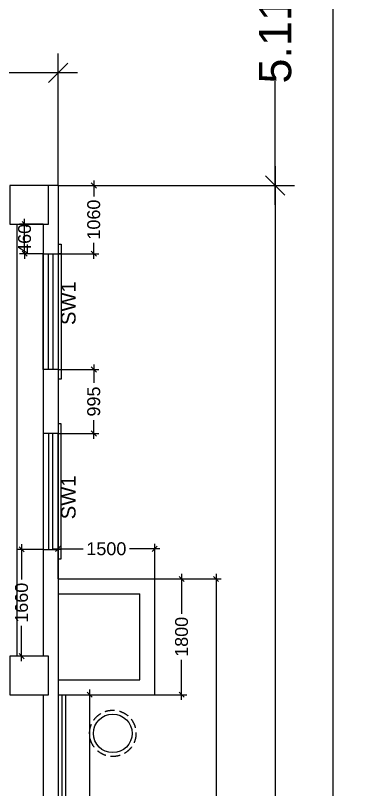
# Model space of a CAD drawing. Extents: x 7620542 to 7843793, y -6476226 to -6093835.
# Drawn here: x 7760779 to 7766195, y -6387493 to -6375462 of the extents above; entities that cross this region are included whole.
import ezdxf
from ezdxf.enums import TextEntityAlignment as Align

# ---------------------------------------------------------------- set-up
doc = ezdxf.new("R2010")
doc.units = 0
doc.header["$LTSCALE"] = 600
doc.header["$MEASUREMENT"] = 0
doc.header["$PDMODE"] = 35
doc.linetypes.add('HIDDEN', pattern=[0.375, 0.25, -0.125])
doc.layers.get('0').update_dxf_attribs({"linetype": 'CONTINUOUS'})
doc.layers.get('Defpoints').update_dxf_attribs({"linetype": 'CONTINUOUS'})
for name, color, linetype in [('DIM', 8, 'CONTINUOUS'), ('DIM-TEXT', 8, 'CONTINUOUS'), ('Ele Proje.', 7, 'CONTINUOUS'), ('Ele. Proj', 7, 'CONTINUOUS'), ('joinery', 7, 'CONTINUOUS'), ('JW', 8, 'CONTINUOUS'), ('LA-column', 3, 'CONTINUOUS'), ('Railing', 21, 'CONTINUOUS'), ('Walls', 7, 'CONTINUOUS'), ('WIN', 151, 'CONTINUOUS'), ('Working Dim', 5, 'CONTINUOUS')]:
    doc.layers.add(name, color=color, linetype=linetype)
doc.styles.add('ari', font='arial.ttf')
doc.styles.add('RT', font='romant.shx')
doc.styles.get("Standard").update_dxf_attribs({"font": 'romans.shx'})
doc.dimstyles.new('int. dim', dxfattribs={"dimtxt": 450, "dimasz": 80, "dimexe": 80, "dimexo": 0, "dimgap": 70, "dimtad": 0, "dimdec": 0, "dimzin": 12, "dimdsep": 46, "dimtxsty": 'ari', "dimblk": 'OBLIQUE', "dimcen": 2, "dimdle": 80, "dimclrd": 256, "dimclre": 256, "dimclrt": 6, "dimadec": 0, "dimazin": 0, "dimtfac": 1, "dimtdec": 0, "dimtix": 1, "dimtmove": 2, "dimatfit": 3, "dimfxl": 1, "dimtolj": 1, "dimtzin": 0, "dimlwd": -1, "dimlwe": -1, "dimarcsym": 0})
doc.dimstyles.new('STANDARD$0', dxfattribs={"dimscale": 0, "dimtxt": 150, "dimasz": 125, "dimexe": 0.75, "dimexo": 1, "dimgap": 25, "dimtad": 1, "dimdec": 0, "dimdsep": 46, "dimtxsty": 'Standard', "dimblk1": 'DOT', "dimblk2": 'DOT', "dimsah": 1, "dimcen": 2.5, "dimclrd": 1, "dimclre": 1, "dimclrt": 3, "dimadec": 0, "dimazin": 0, "dimtfac": 1, "dimtdec": 0, "dimtmove": 0, "dimatfit": 3, "dimldrblk": 'DOT', "dimfxl": 1, "dimtolj": 1, "dimtzin": 0, "dimarcsym": 0})
doc.dimstyles.new('TEXT', dxfattribs={"dimscale": 0, "dimtxt": 600, "dimasz": 300, "dimexe": 300, "dimexo": 30, "dimgap": 50, "dimtad": 0, "dimdec": 0, "dimzin": 0, "dimdsep": 46, "dimtxsty": 'RT', "dimblk": 'OBLIQUE', "dimcen": 0.09, "dimdle": 300, "dimclrd": 256, "dimclre": 256, "dimclrt": 170, "dimadec": 0, "dimazin": 0, "dimtfac": 1, "dimtdec": 0, "dimtofl": 0, "dimtmove": 2, "dimatfit": 3, "dimfxl": 1, "dimfrac": 2, "dimtolj": 1, "dimtzin": 0, "dimlwd": -1, "dimlwe": -1, "dimarcsym": 0})

# ---------------------------------------------------------------- blocks, each defined once
blk = doc.blocks.new('_Oblique')
at = {"color": 0, "linetype": 'ByBlock', "lineweight": -2}
blk.add_line((-0.5, -0.5), (0.5, 0.5), dxfattribs=at)
blk = doc.blocks.new('*D838')
at = {"layer": 'Defpoints', "color": 0, "linetype": 'Continuous', "transparency": 16777216}
for p in [(7720379, -6376355), (7720379, -6378025, 0), (7761439, -6378105, -23)]:
    blk.add_point(p, dxfattribs=at)
at = {"layer": 'DIM-TEXT', "transparency": 16777216}
for p, q in [((7720379, -6378025), (7720379, -6376055)), ((7761439, -6378105), (7761439, -6376055)), ((7720079, -6376355), (7731290, -6376355)), ((7761739, -6376355), (7750528, -6376355))]:
    blk.add_line(p, q, dxfattribs=at)
at = {"layer": 'DIM-TEXT', "linetype": 'Continuous', "transparency": 16777216, "xscale": 300, "yscale": 300, "zscale": 300, "rotation": 180}
blk.add_blockref('_Oblique', (7720379, -6376355), dxfattribs=at)
at = {"layer": 'DIM-TEXT', "linetype": 'Continuous', "transparency": 16777216, "xscale": 300, "yscale": 300, "zscale": 300}
blk.add_blockref('_Oblique', (7761439, -6376355), dxfattribs=at)
at = {"layer": 'DIM-TEXT', "color": 170, "linetype": 'Continuous', "transparency": 16777216, "insert": (7740909, -6376355), "char_height": 750, "attachment_point": 5, "style": 'ari'}
blk.add_mtext('\\A1;{\\H1.067x;GENERAL MEDICINE DEPT. ROOMS}', dxfattribs=at)
blk = doc.blocks.new('*D839')
at = {"layer": 'Defpoints', "color": 0, "linetype": 'Continuous', "transparency": 16777216}
for p in [(7761439, -6372996), (7720379, -6373226, 0), (7720379, -6374086)]:
    blk.add_point(p, dxfattribs=at)
at = {"layer": 'DIM-TEXT', "transparency": 16777216}
for p, q in [((7761439, -6372996), (7761439, -6374386)), ((7720379, -6373226), (7720379, -6374386)), ((7720079, -6374086), (7736024, -6374086)), ((7761739, -6374086), (7745794, -6374086))]:
    blk.add_line(p, q, dxfattribs=at)
at = {"layer": 'DIM-TEXT', "linetype": 'Continuous', "transparency": 16777216, "xscale": 300, "yscale": 300, "zscale": 300, "rotation": 180}
blk.add_blockref('_Oblique', (7720379, -6374086), dxfattribs=at)
at = {"layer": 'DIM-TEXT', "linetype": 'Continuous', "transparency": 16777216, "xscale": 300, "yscale": 300, "zscale": 300}
blk.add_blockref('_Oblique', (7761439, -6374086), dxfattribs=at)
at = {"layer": 'DIM-TEXT', "color": 170, "linetype": 'Continuous', "transparency": 16777216, "insert": (7740909, -6374086), "char_height": 750, "attachment_point": 5, "style": 'ari'}
blk.add_mtext('\\A1;{\\H1.067x; I.C.C.U - (20 Beds)}', dxfattribs=at)
blk = doc.blocks.new('*D844')
at = {"layer": 'Defpoints', "color": 0, "transparency": 16777216}
for p in [(7761439, -6372996, 8), (7761439, -6378105), (7764811, -6378105)]:
    blk.add_point(p, dxfattribs=at)
at = {"layer": 'DIM', "color": 8, "transparency": 16777216}
for p, q in [((7764811, -6372696), (7764811, -6374616)), ((7761439, -6372996), (7765111, -6372996)), ((7764811, -6378405), (7764811, -6376485)), ((7761439, -6378105), (7765111, -6378105))]:
    blk.add_line(p, q, dxfattribs=at)
at = {"layer": 'DIM', "color": 8, "transparency": 16777216, "xscale": 300, "yscale": 300, "zscale": 300}
for p, rotation in [((7764811, -6372996), 90), ((7764811, -6378105), 270)]:
    blk.add_blockref('_Oblique', p, dxfattribs=dict(at, rotation=rotation))
at = {"layer": 'DIM', "color": 7, "transparency": 16777216, "insert": (7764811, -6375550), "char_height": 500, "attachment_point": 5, "rotation": 90, "style": 'ari'}
blk.add_mtext('\\A1;5.11m', dxfattribs=at)
blk = doc.blocks.new('*D873')
at = {"layer": 'Defpoints', "color": 0, "transparency": 16777216}
for p in [(7761439, -6337165, 1), (7761439, -6454874), (7765703, -6454874)]:
    blk.add_point(p, dxfattribs=at)
at = {"layer": 'DIM', "color": 8, "transparency": 16777216}
for p, q in [((7765703, -6336865), (7765703, -6394071)), ((7761439, -6337165), (7766003, -6337165)), ((7765703, -6455174), (7765703, -6397969)), ((7761439, -6454874), (7766003, -6454874))]:
    blk.add_line(p, q, dxfattribs=at)
at = {"layer": 'DIM', "color": 8, "transparency": 16777216, "xscale": 300, "yscale": 300, "zscale": 300}
for p, rotation in [((7765703, -6337165), 90), ((7765703, -6454874), 270)]:
    blk.add_blockref('_Oblique', p, dxfattribs=dict(at, rotation=rotation))
at = {"layer": 'DIM', "color": 7, "transparency": 16777216, "insert": (7765703, -6396020), "char_height": 750, "attachment_point": 5, "rotation": 90, "style": 'ari'}
blk.add_mtext('\\A1;117.71m', dxfattribs=at)
blk = doc.blocks.new('*D874')
at = {"layer": 'Defpoints', "color": 0, "transparency": 16777216}
for p in [(7761439, -6378105, 3), (7764811, -6378105), (7761439, -6413785, 3)]:
    blk.add_point(p, dxfattribs=at)
at = {"layer": 'DIM', "color": 8, "transparency": 16777216}
for p, q in [((7764811, -6377805), (7764811, -6394252)), ((7761439, -6378105), (7765111, -6378105)), ((7764811, -6414085), (7764811, -6397637)), ((7761439, -6413785), (7765111, -6413785))]:
    blk.add_line(p, q, dxfattribs=at)
at = {"layer": 'DIM', "color": 8, "transparency": 16777216, "xscale": 300, "yscale": 300, "zscale": 300}
for p, rotation in [((7764811, -6378105), 90), ((7764811, -6413785), 270)]:
    blk.add_blockref('_Oblique', p, dxfattribs=dict(at, rotation=rotation))
at = {"layer": 'DIM', "color": 7, "transparency": 16777216, "insert": (7764811, -6395945), "char_height": 750, "attachment_point": 5, "rotation": 90, "style": 'ari'}
blk.add_mtext('\\A1;35.68m', dxfattribs=at)
blk = doc.blocks.new('*D1978')
at = {"layer": 'Defpoints', "color": 0, "transparency": 16777216}
for p in [(7762939, -6383752), (7761439, -6384220), (7762939, -6384220)]:
    blk.add_point(p, dxfattribs=at)
at = {"layer": 'Working Dim', "transparency": 16777216}
for p, q in [((7761439, -6384220), (7761439, -6383672)), ((7762939, -6384220), (7762939, -6383672)), ((7761359, -6383752), (7761830, -6383752)), ((7763019, -6383752), (7762548, -6383752))]:
    blk.add_line(p, q, dxfattribs=at)
at = {"layer": 'Working Dim', "transparency": 16777216, "xscale": 80, "yscale": 80, "zscale": 80, "rotation": 180}
blk.add_blockref('_Oblique', (7761439, -6383752), dxfattribs=at)
at = {"layer": 'Working Dim', "transparency": 16777216, "xscale": 80, "yscale": 80, "zscale": 80}
blk.add_blockref('_Oblique', (7762939, -6383752), dxfattribs=at)
at = {"layer": 'Working Dim', "color": 6, "transparency": 16777216, "insert": (7762189, -6383752), "char_height": 200, "attachment_point": 5, "style": 'ari'}
blk.add_mtext('\\A1;1500', dxfattribs=at)
blk = doc.blocks.new('*D1979')
at = {"layer": 'Defpoints', "color": 0, "transparency": 16777216}
for p in [(7762939, -6384220), (7763357, -6384220), (7762939, -6386020)]:
    blk.add_point(p, dxfattribs=at)
at = {"layer": 'Working Dim', "transparency": 16777216}
for p, q in [((7763357, -6384140), (7763357, -6384761)), ((7762939, -6384220), (7763437, -6384220)), ((7763357, -6386100), (7763357, -6385479)), ((7762939, -6386020), (7763437, -6386020))]:
    blk.add_line(p, q, dxfattribs=at)
at = {"layer": 'Working Dim', "transparency": 16777216, "xscale": 80, "yscale": 80, "zscale": 80}
for p, rotation in [((7763357, -6384220), 90), ((7763357, -6386020), 270)]:
    blk.add_blockref('_Oblique', p, dxfattribs=dict(at, rotation=rotation))
at = {"layer": 'Working Dim', "color": 6, "transparency": 16777216, "insert": (7763357, -6385120), "char_height": 200, "attachment_point": 5, "rotation": 90, "style": 'ari'}
blk.add_mtext('\\A1;1800', dxfattribs=at)
blk = doc.blocks.new('*D1985')
at = {"layer": 'Defpoints', "color": 0, "transparency": 16777216}
for p in [(7761554, -6386020, -23), (7761929, -6386020), (7761669, -6392020, -23)]:
    blk.add_point(p, dxfattribs=at)
at = {"layer": 'Working Dim', "transparency": 16777216}
for p, q in [((7761929, -6385940), (7761929, -6388651)), ((7761554, -6386020), (7762009, -6386020)), ((7761929, -6392100), (7761929, -6389389)), ((7761669, -6392020), (7762009, -6392020))]:
    blk.add_line(p, q, dxfattribs=at)
at = {"layer": 'Working Dim', "transparency": 16777216, "xscale": 80, "yscale": 80, "zscale": 80}
for p, rotation in [((7761929, -6386020), 90), ((7761929, -6392020), 270)]:
    blk.add_blockref('_Oblique', p, dxfattribs=dict(at, rotation=rotation))
at = {"layer": 'Working Dim', "color": 6, "transparency": 16777216, "insert": (7761929, -6389020), "char_height": 200, "attachment_point": 5, "rotation": 90, "style": 'ari'}
blk.add_mtext('\\A1;6000', dxfattribs=at)
blk = doc.blocks.new('*D1986')
at = {"layer": 'Defpoints', "color": 0, "transparency": 16777216}
for p in [(7762929, -6384220, -2), (7763892, -6384220), (7762929, -6410670, -70)]:
    blk.add_point(p, dxfattribs=at)
at = {"layer": 'Working Dim', "transparency": 16777216}
for p, q in [((7763892, -6384140), (7763892, -6396997)), ((7762929, -6384220), (7763972, -6384220)), ((7763892, -6410750), (7763892, -6397893)), ((7762929, -6410670), (7763972, -6410670))]:
    blk.add_line(p, q, dxfattribs=at)
at = {"layer": 'Working Dim', "transparency": 16777216, "xscale": 80, "yscale": 80, "zscale": 80}
for p, rotation in [((7763892, -6384220), 90), ((7763892, -6410670), 270)]:
    blk.add_blockref('_Oblique', p, dxfattribs=dict(at, rotation=rotation))
at = {"layer": 'Working Dim', "color": 6, "transparency": 16777216, "insert": (7763892, -6397445), "char_height": 200, "attachment_point": 5, "rotation": 90, "style": 'ari'}
blk.add_mtext('\\A1;26450', dxfattribs=at)
blk = doc.blocks.new('*D1987')
at = {"layer": 'Defpoints', "color": 0, "transparency": 16777216}
for p in [(7761439, -6380965, 3), (7761994, -6380965), (7761439, -6381960, 26)]:
    blk.add_point(p, dxfattribs=at)
at = {"layer": 'Working Dim', "transparency": 16777216}
for p, q in [((7761994, -6380885), (7761994, -6381171)), ((7761439, -6380965), (7762074, -6380965)), ((7761994, -6382040), (7761994, -6381754)), ((7761439, -6381960), (7762074, -6381960))]:
    blk.add_line(p, q, dxfattribs=at)
at = {"layer": 'Working Dim', "transparency": 16777216, "xscale": 80, "yscale": 80, "zscale": 80}
for p, rotation in [((7761994, -6380965), 90), ((7761994, -6381960), 270)]:
    blk.add_blockref('_Oblique', p, dxfattribs=dict(at, rotation=rotation))
at = {"layer": 'Working Dim', "color": 6, "transparency": 16777216, "insert": (7761994, -6381463), "char_height": 200, "attachment_point": 5, "rotation": 90, "style": 'ari'}
blk.add_mtext('\\A1;995', dxfattribs=at)
blk = doc.blocks.new('*D1988')
at = {"layer": 'Defpoints', "color": 0, "transparency": 16777216}
for p in [(7761439, -6378105, 36), (7761994, -6378105), (7761439, -6379165, 3)]:
    blk.add_point(p, dxfattribs=at)
at = {"layer": 'Working Dim', "transparency": 16777216}
for p, q in [((7761994, -6378025), (7761994, -6378276)), ((7761439, -6378105), (7762074, -6378105)), ((7761994, -6379245), (7761994, -6378994)), ((7761439, -6379165), (7762074, -6379165))]:
    blk.add_line(p, q, dxfattribs=at)
at = {"layer": 'Working Dim', "transparency": 16777216, "xscale": 80, "yscale": 80, "zscale": 80}
for p, rotation in [((7761994, -6378105), 90), ((7761994, -6379165), 270)]:
    blk.add_blockref('_Oblique', p, dxfattribs=dict(at, rotation=rotation))
at = {"layer": 'Working Dim', "color": 6, "transparency": 16777216, "insert": (7761994, -6378635), "char_height": 200, "attachment_point": 5, "rotation": 90, "style": 'ari'}
blk.add_mtext('\\A1;1060', dxfattribs=at)
blk = doc.blocks.new('*D1989')
at = {"layer": 'Defpoints', "color": 0, "transparency": 16777216}
for p in [(7760874, -6383760), (7761209, -6383760, 26), (7761209, -6385420, 36)]:
    blk.add_point(p, dxfattribs=at)
at = {"layer": 'Working Dim', "transparency": 16777216}
for p, q in [((7760874, -6383680), (7760874, -6384231)), ((7761209, -6383760), (7760794, -6383760)), ((7760874, -6385500), (7760874, -6384949)), ((7761209, -6385420), (7760794, -6385420))]:
    blk.add_line(p, q, dxfattribs=at)
at = {"layer": 'Working Dim', "transparency": 16777216, "xscale": 80, "yscale": 80, "zscale": 80}
for p, rotation in [((7760874, -6383760), 90), ((7760874, -6385420), 270)]:
    blk.add_blockref('_Oblique', p, dxfattribs=dict(at, rotation=rotation))
at = {"layer": 'Working Dim', "color": 6, "transparency": 16777216, "insert": (7760874, -6384590), "char_height": 200, "attachment_point": 5, "rotation": 90, "style": 'ari'}
blk.add_mtext('\\A1;1660', dxfattribs=at)
blk = doc.blocks.new('*D1990')
at = {"layer": 'Defpoints', "color": 0, "transparency": 16777216}
for p in [(7760921, -6378705), (7761209, -6378705, 36), (7761209, -6379165, 3)]:
    blk.add_point(p, dxfattribs=at)
at = {"layer": 'Working Dim', "transparency": 16777216}
for p, q in [((7760921, -6378705), (7760921, -6378625)), ((7761209, -6378705), (7760841, -6378705)), ((7760921, -6379165), (7760921, -6378705)), ((7761209, -6379165), (7760841, -6379165)), ((7760921, -6379165), (7760921, -6379245))]:
    blk.add_line(p, q, dxfattribs=at)
at = {"layer": 'Working Dim', "transparency": 16777216, "xscale": 80, "yscale": 80, "zscale": 80}
for p, rotation in [((7760921, -6378705), 270), ((7760921, -6379165), 90)]:
    blk.add_blockref('_Oblique', p, dxfattribs=dict(at, rotation=rotation))
at = {"layer": 'Working Dim', "color": 6, "transparency": 16777216, "insert": (7760921, -6378935), "char_height": 200, "attachment_point": 5, "rotation": 90, "style": 'ari'}
blk.add_mtext('\\A1;460', dxfattribs=at)

msp = doc.modelspace()

# ---------------------------------------------------------------- linework, layer by layer
at = {"layer": 'Ele Proje.'}
for points, elevation in [([(7761439.195, -6379015.048), (7761489.195, -6379015.048), (7761489.195, -6379165.048), (7761439.195, -6379165.048)], -47.898), ([(7761439.195, -6380965.048), (7761489.195, -6380965.048), (7761489.195, -6381115.048), (7761439.195, -6381115.048)], -47.898), ([(7761439.195, -6381960.142), (7761489.195, -6381960.142), (7761489.195, -6381810.142), (7761439.195, -6381810.142)], -36.684), ([(7761439.195, -6383910.142), (7761489.195, -6383910.142), (7761489.195, -6383760.142), (7761439.195, -6383760.142)], -36.684)]:
    msp.add_lwpolyline(points, dxfattribs=dict(at, elevation=elevation))
at = {"layer": 'Ele. Proj', "color": 1}
for p, q in [((7761439.201, -6384220.141, -87.777), (7762939.081, -6384220.141, -87.777)), ((7762939.081, -6386020.053, -87.777), (7762939.081, -6384220.141, -87.777)), ((7761439.201, -6384450.141, 18.841), (7762709.081, -6384450.141, 18.841)), ((7762709.081, -6385790.053, 9.674), (7762709.081, -6384450.141, 9.674)), ((7761439.201, -6385790.053, -19.202), (7762709.081, -6385790.053, -19.202)), ((7761439.201, -6386020.053, -87.777), (7762939.081, -6386020.053, -87.777))]:
    msp.add_line(p, q, dxfattribs=at)
at = {"layer": 'JW', "color": 4, "elevation": -108.624}
msp.add_lwpolyline([(7761503.707, -6392020.054), (7761503.707, -6386020.054), (7761554.274, -6386020.054), (7761554.274, -6392020.054)], close=True, dxfattribs=at)
at = {"layer": 'LA-column', "color": 2, "elevation": -13.799}
for points in [[(7761289.112, -6378704.642), (7761289.112, -6378104.642), (7760689.112, -6378104.642), (7760689.112, -6378704.642)], [(7761289.112, -6378705.012), (7761289.112, -6378105.012), (7760689.112, -6378105.012), (7760689.112, -6378705.012)], [(7761289.112, -6386019.685), (7761289.112, -6385419.685), (7760689.112, -6385419.685), (7760689.112, -6386019.685)]]:
    msp.add_lwpolyline(points, close=True, dxfattribs=at)
at = {"layer": 'Railing', "linetype": 'Continuous'}
msp.add_line((7760804.113, -6385419.722, -14.83), (7760804.113, -6378704.679, -14.83), dxfattribs=at)
at = {"layer": 'Walls'}
for p, q in [((7761439.201, -6378105.012, -14.83), (7761439.201, -6395110.048, -14.83)), ((7761209.201, -6378705.048, -14.83), (7761209.201, -6385420.091, -14.83)), ((7761209.201, -6386020.091, -14.83), (7761209.201, -6388420.136, -14.83))]:
    msp.add_line(p, q, dxfattribs=at)
at = {"layer": 'Walls', "color": 8}
for p, q in [((7761489.195, -6379165.048, -47.898), (7761489.195, -6380965.048, -47.898)), ((7761489.195, -6383760.142, -36.684), (7761489.195, -6381960.142, -36.684))]:
    msp.add_line(p, q, dxfattribs=at)
at = {"layer": 'Walls', "elevation": -14.83}
msp.add_lwpolyline([(7761439.195, -6378105.012), (7761289.112, -6378105.012)], dxfattribs=at)
at = {"layer": 'WIN', "linetype": 'Continuous'}
for points, elevation in [([(7761439.195, -6379165.048), (7761439.195, -6380965.048), (7761209.195, -6380965.048), (7761209.195, -6379165.048)], -47.898), ([(7761357.854, -6379165.048), (7761357.854, -6380965.048), (7761290.536, -6380965.048), (7761290.536, -6379165.048)], -47.898), ([(7761439.195, -6383760.142), (7761439.195, -6381960.142), (7761209.195, -6381960.142), (7761209.195, -6383760.142)], -36.684), ([(7761357.854, -6383760.142), (7761357.854, -6381960.142), (7761290.536, -6381960.142), (7761290.536, -6383760.142)], -36.684)]:
    msp.add_lwpolyline(points, close=True, dxfattribs=dict(at, elevation=elevation))
at = {"layer": 'Working Dim', "color": 8, "linetype": 'HIDDEN'}
msp.add_circle((7762289.201, -6386620.089, -40.166), 360, dxfattribs=at)
at = {"layer": 'Working Dim', "color": 3, "linetype": 'Continuous'}
msp.add_circle((7762289.201, -6386620.089, -40.166), 300, dxfattribs=at)

# ---------------------------------------------------------------- texts
at = {"layer": 'joinery', "style": 'ari'}
for p in [(7761711.642, -6379933.43, -42.07), (7761711.642, -6382952.347, -18.767)]:
    msp.add_text('SW1', height=225, rotation=90, dxfattribs=at).set_placement(p, align=Align.CENTER)

# ---------------------------------------------------------------- dimensions: what is measured, and where the dimension line sits
at = {"layer": 'DIM'}
for base, p1, p2, angle, override, picture, middle in [((7765702.837, -6454873.916, -14.83), (7761439.285, -6337165.48, -13.799), (7761439.017, -6454873.916, -14.83), 90, {"dimscale": 1, "dimtxt": 750, "dimasz": 300, "dimexe": 300, "dimexo": 0, "dimgap": 1, "dimtad": 0, "dimdec": 2, "dimlfac": 0.001, "dimzin": 0, "dimpost": 'm', "dimtxsty": 'ari', "dimblk1": 'Oblique', "dimblk2": 'Oblique', "dimcen": 0, "dimdle": 300, "dimclrd": 8, "dimclre": 8, "dimclrt": 7, "dimadec": 2, "dimtdec": 2, "dimtmove": 2, "dimfxl": 0.75, "dimfrac": 1, "dimlwd": 65535, "dimlwe": 65535}, '*D873', (7765702.837, -6396019.698, -14.83)), ((7764811.048, -6378104.642, -14.83), (7761439.017, -6372995.776, -6.851), (7761439.189, -6378104.642, -14.83), 90, {"dimscale": 1, "dimtxt": 500, "dimasz": 300, "dimexe": 300, "dimexo": 0, "dimgap": 1, "dimtad": 0, "dimdec": 2, "dimlfac": 0.001, "dimzin": 0, "dimpost": 'm', "dimtxsty": 'ari', "dimblk1": 'Oblique', "dimblk2": 'Oblique', "dimcen": 0, "dimdle": 300, "dimclrd": 8, "dimclre": 8, "dimclrt": 7, "dimadec": 2, "dimtdec": 2, "dimtmove": 2, "dimfxl": 0.75, "dimfrac": 1, "dimlwd": 65535, "dimlwe": 65535}, '*D844', (7764811.048, -6375550.209, -14.83)), ((7764811.048, -6378104.642, -17.58), (7761439.201, -6413784.82, -14.83), (7761439.189, -6378104.642, -14.83), 270, {"dimscale": 1, "dimtxt": 750, "dimasz": 300, "dimexe": 300, "dimexo": 0, "dimgap": 1, "dimtad": 0, "dimdec": 2, "dimlfac": 0.001, "dimzin": 0, "dimpost": 'm', "dimtxsty": 'ari', "dimblk1": 'Oblique', "dimblk2": 'Oblique', "dimcen": 0, "dimdle": 300, "dimclrd": 8, "dimclre": 8, "dimclrt": 7, "dimadec": 2, "dimtdec": 2, "dimtmove": 2, "dimfxl": 0.75, "dimfrac": 1, "dimlwd": 65535, "dimlwe": 65535}, '*D874', (7764811.048, -6395944.731, -17.58))]:
    dim = msp.add_linear_dim(base=base, p1=p1, p2=p2, angle=angle, dimstyle='STANDARD$0', override=override, dxfattribs=at)
    dim.commit()
    dim.dimension.update_dxf_attribs({"geometry": picture, "text_midpoint": middle})
at = {"layer": 'DIM-TEXT', "linetype": 'Continuous'}
for base, p1, p2, text, picture, middle in [((7720378.7, -6374085.503, -13.799), (7761439.112, -6372995.657, -13.799), (7720378.7, -6373225.776, -14.148), '{\\H1.067x; I.C.C.U - (20 Beds)}', '*D839', (7740908.906, -6374085.503, -13.799)), ((7720378.879, -6376354.99, 7.822), (7761439.189, -6378104.642, -14.83), (7720378.879, -6378024.694, 7.474), '{\\H1.067x;GENERAL MEDICINE DEPT. ROOMS}', '*D838', (7740909.034, -6376354.99, 7.822))]:
    dim = msp.add_linear_dim(base=base, p1=p1, p2=p2, angle=180, text=text, dimstyle='TEXT', override={"dimscale": 1, "dimtxt": 750, "dimexo": 0, "dimtxsty": 'ari'}, dxfattribs=at)
    dim.commit()
    dim.dimension.update_dxf_attribs({"geometry": picture, "text_midpoint": middle})
at = {"layer": 'Working Dim'}
for base, p1, p2, angle, override, picture, middle in [((7761993.589, -6378105.012, -9.699), (7761439.195, -6379165.048, -6.63), (7761439.195, -6378105.012, 26.437), 90, {"dimtxt": 200}, '*D1988', (7761993.589, -6378635.03, -9.699)), ((7760920.937, -6378705.048, -9.699), (7761209.195, -6379165.035, -6.63), (7761209.195, -6378705.048, 26.437), 90, {"dimtxt": 200}, '*D1990', (7760920.937, -6378935.041, -9.699)), ((7761993.589, -6380965.048, -9.699), (7761439.195, -6381960.142, 16.673), (7761439.195, -6380965.048, -6.63), 90, {"dimtxt": 200}, '*D1987', (7761993.589, -6381462.595, -9.699)), ((7760873.711, -6383760.142, -9.699), (7761209.195, -6385420.091, 26.437), (7761209.195, -6383760.142, 16.673), 90, {"dimtxt": 200}, '*D1989', (7760873.711, -6384590.117, -9.699)), ((7762939.081, -6383751.87, -87.777), (7761439.201, -6384220.141, -87.777), (7762939.081, -6384220.141, -87.777), 180, {"dimtxt": 200, "dimarcsym": 1}, '*D1978', (7762189.141, -6383751.87, -87.777)), ((7763891.621, -6384220.141, -85.468), (7762928.718, -6410670.128, -155.589), (7762928.718, -6384220.141, -87.777), 90, {"dimtxt": 200, "dimarcsym": 1}, '*D1986', (7763891.621, -6397445.135, -85.468)), ((7763357.273, -6384220.141, -87.777), (7762939.081, -6386020.053, -87.777), (7762939.081, -6384220.141, -87.777), 90, {"dimtxt": 200, "dimarcsym": 1}, '*D1979', (7763357.273, -6385120.097, -87.777)), ((7761929.259, -6386020.053, -85.468), (7761669.237, -6392020.054, -108.624), (7761554.274, -6386020.053, -108.624), 90, {"dimtxt": 200, "dimarcsym": 1}, '*D1985', (7761929.259, -6389020.054, -85.468))]:
    dim = msp.add_linear_dim(base=base, p1=p1, p2=p2, angle=angle, dimstyle='int. dim', override=override, dxfattribs=at)
    dim.commit()
    dim.dimension.update_dxf_attribs({"geometry": picture, "text_midpoint": middle})

doc.saveas('drawing.dxf')
